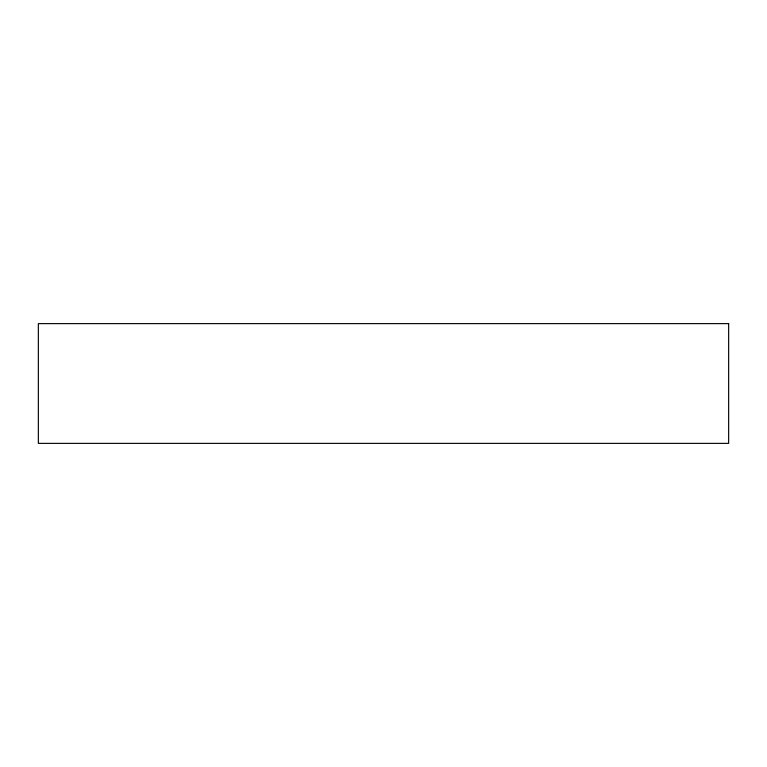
<?xml version="1.0" encoding="UTF-8"?>
<svg xmlns="http://www.w3.org/2000/svg" width="767" height="767" viewBox="0 0 767 767"><rect width="100%" height="100%" fill="white"/><g stroke="black" fill="none" stroke-linecap="round" stroke-linejoin="round"><path stroke-width="1.15" d="M728.65 323.626L38.35 323.626L38.35 443.374L728.65 443.374L728.65 323.626"/></g></svg>
